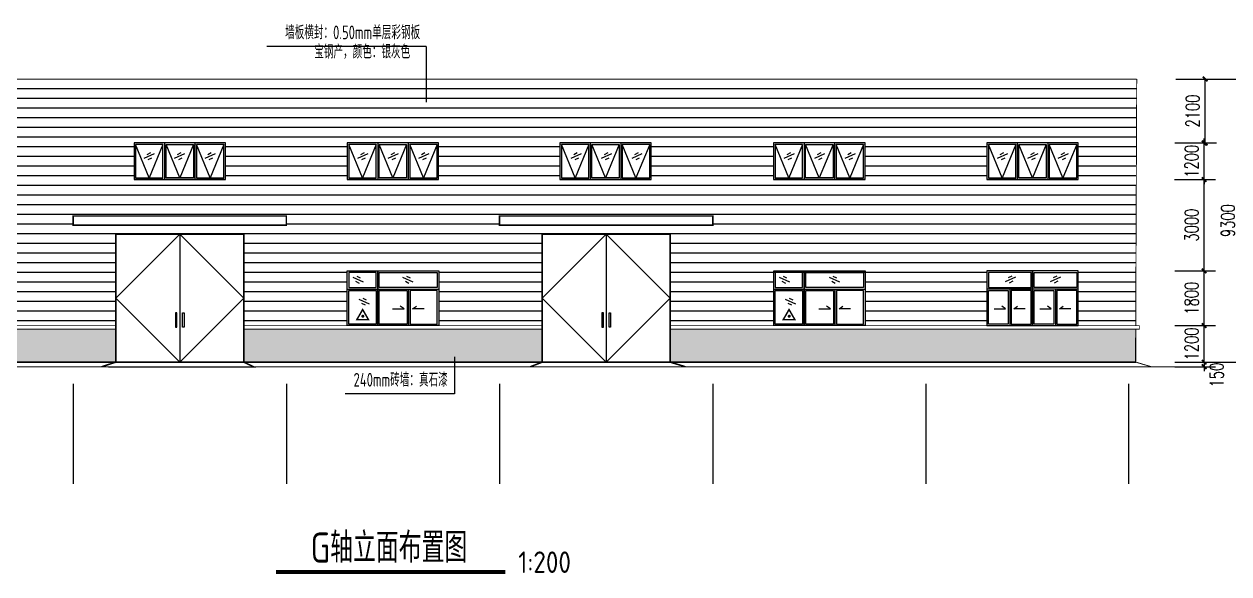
# Model space of a CAD drawing. Extents: x 180850 to 1400258, y 48356 to 327067.
# Drawn here: x 703970 to 743528, y 275888 to 293950 of the extents above; entities that cross this region are included whole.
import ezdxf
from ezdxf.enums import TextEntityAlignment as Align

# ---------------------------------------------------------------- set-up
doc = ezdxf.new("R2010")
doc.units = 0
doc.header["$LTSCALE"] = 1000
for name, color, linetype in [('AXIS', 3, 'Continuous'), ('DIM_SYMB', 3, 'Continuous'), ('PUB_DIM', 3, 'Continuous'), ('PUB_TEXT', 7, 'Continuous'), ('REIN', 1, 'Continuous')]:
    doc.layers.add(name, color=color, linetype=linetype)
doc.styles.add('_TCH_DIM_T3', font='SIMPLEX', dxfattribs={"width": 0.705882, "bigfont": 'GBCBIG'})
doc.styles.add('C', font='tssdeng.shx', dxfattribs={"height": 3, "bigfont": 'tssdchn.shx'})
doc.styles.get("Standard").update_dxf_attribs({"font": 'gbenor.shx', "bigfont": 'gbcbig.shx'})
doc.dimstyles.new('_TCH_ARCH&&150', dxfattribs={"dimtxt": 446.25, "dimasz": 150, "dimexe": 375, "dimexo": 450, "dimgap": 189.375, "dimtad": 1, "dimdec": 0, "dimzin": 0, "dimdsep": 46, "dimtxsty": '_TCH_DIM_T3', "dimblk": 'ARCHTICK', "dimcen": 0.09, "dimclrd": 3, "dimclre": 3, "dimclrt": 7, "dimazin": 2, "dimtfac": 1, "dimtdec": 0, "dimtix": 1, "dimtmove": 2, "dimatfit": 3, "dimfxl": 1, "dimtolj": 1, "dimtzin": 0, "dimarcsym": 0})

# ---------------------------------------------------------------- blocks, each defined once
blk = doc.blocks.new('_ArchTick')
at = {"color": 0, "linetype": 'ByBlock', "const_width": 0.4}
blk.add_lwpolyline([(-0.5, -0.5), (0.5, 0.5)], dxfattribs=at)
blk = doc.blocks.new('*D959')
at = {"layer": 'Defpoints', "color": 0, "transparency": 16777216}
for p in [(741307, 284044), (742715, 284044), (741307, 282844)]:
    blk.add_point(p, dxfattribs=at)
at = {"layer": 'PUB_DIM', "color": 3, "lineweight": -2, "transparency": 16777216}
for p, q in [((741757, 284044), (743090, 284044)), ((742715, 284044), (742715, 284194)), ((742715, 282844), (742715, 284044)), ((741757, 282844), (743090, 282844)), ((742715, 282844), (742715, 282694))]:
    blk.add_line(p, q, dxfattribs=at)
at = {"layer": 'PUB_DIM', "color": 3, "lineweight": -2, "transparency": 16777216, "xscale": 150, "yscale": 150, "zscale": 150}
for p, rotation in [((742715, 284044), 270), ((742715, 282844), 90)]:
    blk.add_blockref('_ArchTick', p, dxfattribs=dict(at, rotation=rotation))
at = {"layer": 'PUB_DIM', "color": 7, "transparency": 16777216, "insert": (742302, 283444), "char_height": 446.2, "attachment_point": 5, "rotation": 90, "style": '_TCH_DIM_T3'}
blk.add_mtext('\\A1;1200', dxfattribs=at)
blk = doc.blocks.new('*D960')
at = {"layer": 'Defpoints', "color": 0, "transparency": 16777216}
for p in [(741307, 285844), (742715, 285844), (741307, 284044)]:
    blk.add_point(p, dxfattribs=at)
at = {"layer": 'PUB_DIM', "color": 3, "lineweight": -2, "transparency": 16777216}
for p, q in [((741757, 285844), (743090, 285844)), ((742715, 284044), (742715, 285844)), ((741757, 284044), (743090, 284044))]:
    blk.add_line(p, q, dxfattribs=at)
at = {"layer": 'PUB_DIM', "color": 3, "lineweight": -2, "transparency": 16777216, "xscale": 150, "yscale": 150, "zscale": 150}
for p, rotation in [((742715, 285844), 90), ((742715, 284044), 270)]:
    blk.add_blockref('_ArchTick', p, dxfattribs=dict(at, rotation=rotation))
at = {"layer": 'PUB_DIM', "color": 7, "transparency": 16777216, "insert": (742302, 284944), "char_height": 446.2, "attachment_point": 5, "rotation": 90, "style": '_TCH_DIM_T3'}
blk.add_mtext('\\A1;1800', dxfattribs=at)
blk = doc.blocks.new('*D961')
at = {"layer": 'Defpoints', "color": 0, "transparency": 16777216}
for p in [(741290, 288844, -4), (742715, 288844), (741307, 285844)]:
    blk.add_point(p, dxfattribs=at)
at = {"layer": 'PUB_DIM', "color": 3, "lineweight": -2, "transparency": 16777216}
for p, q in [((741740, 288844), (743090, 288844)), ((742715, 285844), (742715, 288844)), ((741757, 285844), (743090, 285844))]:
    blk.add_line(p, q, dxfattribs=at)
at = {"layer": 'PUB_DIM', "color": 3, "lineweight": -2, "transparency": 16777216, "xscale": 150, "yscale": 150, "zscale": 150}
for p, rotation in [((742715, 288844), 90), ((742715, 285844), 270)]:
    blk.add_blockref('_ArchTick', p, dxfattribs=dict(at, rotation=rotation))
at = {"layer": 'PUB_DIM', "color": 7, "transparency": 16777216, "insert": (742302, 287344), "char_height": 446.2, "attachment_point": 5, "rotation": 90, "style": '_TCH_DIM_T3'}
blk.add_mtext('\\A1;3000', dxfattribs=at)
blk = doc.blocks.new('*D962')
at = {"layer": 'Defpoints', "color": 0, "transparency": 16777216}
for p in [(741307, 290044), (742715, 290044), (741290, 288844, -4)]:
    blk.add_point(p, dxfattribs=at)
at = {"layer": 'PUB_DIM', "color": 3, "lineweight": -2, "transparency": 16777216}
for p, q in [((741757, 290044), (743090, 290044)), ((742715, 290044), (742715, 290194)), ((742715, 288844), (742715, 290044)), ((741740, 288844), (743090, 288844)), ((742715, 288844), (742715, 288694))]:
    blk.add_line(p, q, dxfattribs=at)
at = {"layer": 'PUB_DIM', "color": 3, "lineweight": -2, "transparency": 16777216, "xscale": 150, "yscale": 150, "zscale": 150}
for p, rotation in [((742715, 290044), 270), ((742715, 288844), 90)]:
    blk.add_blockref('_ArchTick', p, dxfattribs=dict(at, rotation=rotation))
at = {"layer": 'PUB_DIM', "color": 7, "transparency": 16777216, "insert": (742302, 289444), "char_height": 446.2, "attachment_point": 5, "rotation": 90, "style": '_TCH_DIM_T3'}
blk.add_mtext('\\A1;1200', dxfattribs=at)
blk = doc.blocks.new('*D963')
at = {"layer": 'Defpoints', "color": 0, "transparency": 16777216}
for p in [(741340, 292144), (742748, 292144), (741307, 290044)]:
    blk.add_point(p, dxfattribs=at)
at = {"layer": 'PUB_DIM', "color": 3, "lineweight": -2, "transparency": 16777216}
for p, q in [((741790, 292144), (743123, 292144)), ((742748, 290044), (742748, 292144)), ((741757, 290044), (743123, 290044))]:
    blk.add_line(p, q, dxfattribs=at)
at = {"layer": 'PUB_DIM', "color": 3, "lineweight": -2, "transparency": 16777216, "xscale": 150, "yscale": 150, "zscale": 150}
for p, rotation in [((742748, 292144), 90), ((742748, 290044), 270)]:
    blk.add_blockref('_ArchTick', p, dxfattribs=dict(at, rotation=rotation))
at = {"layer": 'PUB_DIM', "color": 7, "transparency": 16777216, "insert": (742336, 291094), "char_height": 446.2, "attachment_point": 5, "rotation": 90, "style": '_TCH_DIM_T3'}
blk.add_mtext('\\A1;2100', dxfattribs=at)
blk = doc.blocks.new('*D964')
at = {"layer": 'Defpoints', "color": 0, "transparency": 16777216}
for p in [(741340, 292144), (741307, 282844), (743907, 282844)]:
    blk.add_point(p, dxfattribs=at)
at = {"layer": 'PUB_DIM', "color": 3, "lineweight": -2, "transparency": 16777216}
for p, q in [((741790, 292144), (744282, 292144)), ((743907, 292144), (743907, 282844)), ((741757, 282844), (744282, 282844))]:
    blk.add_line(p, q, dxfattribs=at)
at = {"layer": 'PUB_DIM', "color": 3, "lineweight": -2, "transparency": 16777216, "xscale": 150, "yscale": 150, "zscale": 150}
for p, rotation in [((743907, 292144), 90), ((743907, 282844), 270)]:
    blk.add_blockref('_ArchTick', p, dxfattribs=dict(at, rotation=rotation))
at = {"layer": 'PUB_DIM', "color": 7, "transparency": 16777216, "insert": (743494, 287494), "char_height": 446.2, "attachment_point": 5, "rotation": 90, "style": '_TCH_DIM_T3'}
blk.add_mtext('\\A1;9300', dxfattribs=at)
blk = doc.blocks.new('*D971')
at = {"layer": 'Defpoints', "color": 0, "transparency": 16777216}
for p in [(741307, 282844), (741307, 282694), (742715, 282694)]:
    blk.add_point(p, dxfattribs=at)
at = {"layer": 'PUB_DIM', "color": 3, "lineweight": -2, "transparency": 16777216}
for p, q in [((741757, 282844), (743090, 282844)), ((742715, 282844), (742715, 282994)), ((742715, 282844), (742715, 282694)), ((741757, 282694), (743090, 282694)), ((742715, 282694), (742715, 282544))]:
    blk.add_line(p, q, dxfattribs=at)
at = {"layer": 'PUB_DIM', "color": 3, "lineweight": -2, "transparency": 16777216, "xscale": 150, "yscale": 150, "zscale": 150}
for p, rotation in [((742715, 282844), 270), ((742715, 282694), 90)]:
    blk.add_blockref('_ArchTick', p, dxfattribs=dict(at, rotation=rotation))
at = {"layer": 'PUB_DIM', "color": 7, "transparency": 16777216, "insert": (743127, 282421), "char_height": 446.2, "attachment_point": 5, "rotation": 90, "style": '_TCH_DIM_T3'}
blk.add_mtext('\\A1;150', dxfattribs=at)

msp = doc.modelspace()

# ---------------------------------------------------------------- hatches: boundary and pattern name
at = {"true_color": 0xc7c8ca}
h = msp.add_hatch(dxfattribs=at)
h.set_pattern_fill('ANSI31', color=9, scale=200, angle=315)
h.set_pattern_definition([(0, (100, -19633.77), (9e-14, 317.5), [])])
h.paths.add_polyline_path([(698615.68, 292144.08), (740502.02, 292144.08), (740468.72, 284044.16), (738582.43, 284044.16), (738581.79, 285844.16), (735581.76, 285844.16), (735582.4, 284044.16), (731582.43, 284044.16), (731582.43, 285724.16), (728582.4, 285724.16), (728582.4, 284044.16), (725182.38, 284044.16), (725182.38, 287044.16), (720982.38, 287044.16), (720982.38, 284044.16), (717582.43, 284044.16), (717582.43, 285844.16), (714582.4, 285844.16), (714582.4, 284044.16), (711182.38, 284044.16), (711182.38, 287044.16), (706982.38, 287044.16), (706982.38, 284044.16), (703582.4, 284044.16), (703582.4, 285844.16), (700582.37, 285844.16), (700582.37, 284044.16), (698582.39, 284044.16)])
h.paths.add_polyline_path([(717580.6, 288844.16), (717580.6, 290044.16), (714580.6, 290044.16), (714580.6, 288844.16)], flags=16)
h.paths.add_polyline_path([(716530.6, 288894.16), (716530.6, 289994.15), (715630.6, 289994.15), (715630.6, 288894.16)], flags=0)
h.paths.add_polyline_path([(716630.91, 288894.15), (717530.97, 288894.18), (717530.96, 289994.18), (716630.91, 289994.15)], flags=0)
h.paths.add_polyline_path([(715530.6, 288894.16), (715530.6, 289994.15), (714630.54, 289994.15), (714630.54, 288894.16)], flags=0)
h.paths.add_polyline_path([(719582.38, 287344.16), (726582.38, 287344.16), (726582.38, 287644.16), (719582.38, 287644.16)], flags=16)
h.paths.add_polyline_path([(712582.38, 287344.16), (712582.38, 287644.16), (705582.38, 287644.16), (705582.38, 287344.16)], flags=16)
h.paths.add_polyline_path([(724560.45, 288844.16), (724560.45, 290044.16), (721560.45, 290044.16), (721560.45, 288844.16)], flags=16)
h.paths.add_polyline_path([(721610.39, 288894.16), (722510.45, 288894.16), (722510.45, 289994.15), (721610.39, 289994.15)], flags=0)
h.paths.add_polyline_path([(710580.57, 288844.16), (710580.57, 290044.16), (707580.57, 290044.16), (707580.57, 288844.16)], flags=16)
h.paths.add_polyline_path([(710530.94, 288894.18), (710530.93, 289994.18), (709630.88, 289994.15), (709630.88, 288894.15)], flags=0)
h.paths.add_polyline_path([(722610.45, 288894.16), (723510.45, 288894.16), (723510.45, 289994.15), (722610.45, 289994.15)], flags=0)
h.paths.add_polyline_path([(709530.57, 288894.16), (709530.57, 289994.15), (708630.57, 289994.15), (708630.57, 288894.16)], flags=0)
h.paths.add_polyline_path([(723610.76, 288894.15), (724510.81, 288894.18), (724510.81, 289994.18), (723610.75, 289994.15)], flags=0)
h.paths.add_polyline_path([(708530.57, 288894.16), (708530.57, 289994.15), (707630.51, 289994.15), (707630.51, 288894.16)], flags=0)
h.paths.add_polyline_path([(731580.66, 288844.16), (731580.66, 290044.16), (728580.66, 290044.16), (728580.66, 288844.16)], flags=16)
h.paths.add_polyline_path([(728630.6, 288894.16), (729530.66, 288894.16), (729530.66, 289994.15), (728630.6, 289994.15)], flags=0)
h.paths.add_polyline_path([(703582.38, 288844.16), (703582.38, 290044.16), (700582.38, 290044.16), (700582.38, 288844.16)], flags=16)
h.paths.add_polyline_path([(703532.75, 288894.18), (703532.74, 289994.18), (702632.68, 289994.15), (702632.69, 288894.15)], flags=0)
h.paths.add_polyline_path([(729630.66, 288894.16), (730530.66, 288894.16), (730530.66, 289994.15), (729630.66, 289994.15)], flags=0)
h.paths.add_polyline_path([(702532.38, 288894.16), (702532.38, 289994.15), (701632.38, 289994.15), (701632.38, 288894.16)], flags=0)
h.paths.add_polyline_path([(730630.97, 288894.15), (731531.03, 288894.18), (731531.02, 289994.18), (730630.97, 289994.15)], flags=0)
h.paths.add_polyline_path([(701532.38, 288894.16), (701532.38, 289994.15), (700632.32, 289994.15), (700632.32, 288894.16)], flags=0)
h.paths.add_polyline_path([(738580.66, 288844.16), (738580.66, 290044.16), (735580.66, 290044.16), (735580.66, 288844.16)], flags=16)
h.paths.add_polyline_path([(735630.6, 288894.16), (736530.66, 288894.16), (736530.66, 289994.15), (735630.6, 289994.15)], flags=0)
h.paths.add_polyline_path([(736630.66, 288894.16), (737530.66, 288894.16), (737530.66, 289994.15), (736630.66, 289994.15)], flags=0)
h.paths.add_polyline_path([(737630.97, 288894.15), (738531.03, 288894.18), (738531.02, 289994.18), (737630.97, 289994.15)], flags=0)
h = msp.add_hatch(dxfattribs=at)
h.set_pattern_fill('AR-B816', color=9, scale=150)
h.set_pattern_definition([(0, (322246.65, 201978.43), (0, 181.9656), []), (90, (322246.65, 201978.43), (-181.9656, 181.9656), [181.9656, -181.9656])])
edge = h.paths.add_edge_path()
edge.add_line((740468.72, 283924.18), (740468.72, 282844.18))
edge.add_line((740468.72, 282844.18), (725182.38, 282844.16))
edge.add_line((725182.38, 282844.16), (725182.38, 283924.16))
edge.add_line((725182.38, 283924.16), (740468.72, 283924.16))
edge = h.paths.add_edge_path()
edge.add_line((703432.38, 283924.16), (720982.38, 283924.16))
edge.add_line((720982.38, 283924.16), (720982.38, 282844.16))
edge.add_line((720982.38, 282844.16), (711182.38, 282844.16))
edge.add_line((711182.38, 282844.16), (711182.38, 283924.16))
h.paths.add_polyline_path([(690582.38, 283924.16), (706982.38, 283924.16), (706982.38, 282844.16), (690582.38, 282844.16)])
h.paths.add_polyline_path([(690582.38, 283924.16), (690582.38, 283924.16), (690582.38, 282844.16), (690582.38, 282844.16)])

# ---------------------------------------------------------------- linework, layer by layer
at = {"color": 3}
for p, q in [((708080.54, 288894.16), (707630.51, 289994.15)), ((708530.57, 289994.15), (708080.54, 288894.16)), ((709080.57, 288894.16), (708630.57, 289994.15)), ((709530.57, 289994.15), (709080.57, 288894.16)), ((710080.91, 288894.16), (709630.88, 289994.15)), ((710530.93, 289994.18), (710080.91, 288894.16)), ((715080.57, 288894.16), (714630.54, 289994.15)), ((715530.6, 289994.15), (715080.57, 288894.16)), ((716080.6, 288894.16), (715630.6, 289994.15)), ((716530.6, 289994.15), (716080.6, 288894.16)), ((717080.94, 288894.16), (716630.91, 289994.15)), ((717530.96, 289994.18), (717080.94, 288894.16)), ((722060.42, 288894.16), (721610.39, 289994.15)), ((722510.45, 289994.15), (722060.42, 288894.16)), ((723060.45, 288894.16), (722610.45, 289994.15)), ((723510.45, 289994.15), (723060.45, 288894.16)), ((724060.79, 288894.16), (723610.75, 289994.15)), ((724510.81, 289994.18), (724060.79, 288894.16)), ((729080.63, 288894.16), (728630.6, 289994.15)), ((729530.66, 289994.15), (729080.63, 288894.16)), ((730080.66, 288894.16), (729630.66, 289994.15)), ((730530.66, 289994.15), (730080.66, 288894.16)), ((731081, 288894.16), (730630.97, 289994.15)), ((731531.02, 289994.18), (731081, 288894.16)), ((736079.99, 288894.16), (735629.96, 289994.15)), ((736530.02, 289994.15), (736079.99, 288894.16)), ((737080.02, 288894.16), (736630.02, 289994.15)), ((737530.02, 289994.15), (737080.02, 288894.16)), ((738080.36, 288894.16), (737630.33, 289994.15)), ((738530.38, 289994.18), (738080.36, 288894.16))]:
    msp.add_line(p, q, dxfattribs=at)
for p, q in [((708580.57, 290044.16), (708580.57, 288844.16)), ((709580.56, 290044.16), (709580.57, 288844.16)), ((715580.6, 290044.16), (715580.6, 288844.16)), ((716580.59, 290044.16), (716580.6, 288844.16)), ((722560.45, 290044.16), (722560.45, 288844.16)), ((723560.43, 290044.16), (723560.45, 288844.16)), ((729580.66, 290044.16), (729580.66, 288844.16)), ((730580.65, 290044.16), (730580.66, 288844.16)), ((736580.02, 290044.16), (736580.02, 288844.16)), ((737580.01, 290044.16), (737580.02, 288844.16)), ((708240.86, 289685.02), (707902.54, 289532.41)), ((708116.23, 289717.07), (707998.57, 289660.01)), ((709240.91, 289685.02), (708902.59, 289532.41)), ((709116.28, 289717.07), (708998.62, 289660.01)), ((710241.24, 289685.04), (709902.92, 289532.43)), ((710116.61, 289717.09), (709998.95, 289660.02)), ((715254.91, 289685.02), (714916.59, 289532.41)), ((715130.28, 289717.07), (715012.62, 289660.01)), ((716254.96, 289685.02), (715916.64, 289532.41)), ((716130.33, 289717.07), (716012.67, 289660.01)), ((717255.29, 289685.04), (716916.97, 289532.43)), ((717130.66, 289717.09), (717013, 289660.02)), ((722257.04, 289685.02), (721918.73, 289532.41)), ((722132.41, 289717.07), (722014.75, 289660.01)), ((723257.09, 289685.02), (722918.78, 289532.41)), ((723132.46, 289717.07), (723014.8, 289660.01)), ((724257.42, 289685.04), (723919.11, 289532.43)), ((724132.79, 289717.09), (724015.13, 289660.02)), ((729254.97, 289685.02), (728916.65, 289532.41)), ((729130.34, 289717.07), (729012.68, 289660.01)), ((730255.02, 289685.02), (729916.7, 289532.41)), ((730130.39, 289717.07), (730012.73, 289660.01)), ((731255.35, 289685.04), (730917.03, 289532.43)), ((731130.72, 289717.09), (731013.06, 289660.02)), ((736254.33, 289685.02), (735916.02, 289532.41)), ((736129.7, 289717.07), (736012.04, 289660.01)), ((737254.38, 289685.02), (736916.07, 289532.41)), ((737129.75, 289717.07), (737012.09, 289660.01)), ((738254.71, 289685.04), (737916.4, 289532.43)), ((738130.08, 289717.09), (738012.42, 289660.02)), ((708152.43, 289549.17), (708034.77, 289492.11)), ((709152.48, 289549.17), (709034.81, 289492.11)), ((710152.81, 289549.19), (710035.15, 289492.12)), ((715166.48, 289549.17), (715048.82, 289492.11)), ((716166.53, 289549.17), (716048.86, 289492.11)), ((717166.86, 289549.19), (717049.2, 289492.12)), ((722168.61, 289549.17), (722050.95, 289492.11)), ((723168.66, 289549.17), (723051, 289492.11)), ((724168.99, 289549.19), (724051.33, 289492.12)), ((729166.54, 289549.17), (729048.88, 289492.11)), ((730166.59, 289549.17), (730048.92, 289492.11)), ((731166.92, 289549.19), (731049.26, 289492.12)), ((736165.9, 289549.17), (736048.24, 289492.11)), ((737165.95, 289549.17), (737048.29, 289492.11)), ((738166.28, 289549.19), (738048.62, 289492.12)), ((710580.57, 288844.16), (707580.51, 288844.16)), ((717580.6, 288844.16), (714580.54, 288844.16)), ((724560.45, 288844.16), (721560.39, 288844.16)), ((731580.66, 288844.16), (728580.6, 288844.16)), ((738580.02, 288844.16), (735579.96, 288844.16)), ((709082.38, 287044.16), (706982.38, 284944.16)), ((709082.38, 287044.16), (709082.38, 282844.16)), ((709082.38, 287044.16), (711182.38, 284944.16)), ((723082.38, 287044.16), (720982.38, 284944.16)), ((723082.38, 287044.16), (723082.38, 282844.16)), ((723082.38, 287044.16), (725182.38, 284944.16)), ((714765.65, 285636.45), (715103.96, 285483.84)), ((714890.28, 285668.49), (715007.94, 285611.43)), ((715582.35, 284044.16), (715582.35, 285844.16)), ((715582.38, 285844.16), (715582.38, 284044.16)), ((716399.46, 285636.43), (716737.77, 285483.82)), ((716524.09, 285668.48), (716641.75, 285611.42)), ((728765.65, 285636.45), (729103.96, 285483.84)), ((728890.28, 285668.49), (729007.94, 285611.43)), ((729582.35, 284044.16), (729582.35, 285844.16)), ((729582.38, 285844.16), (729582.38, 284044.16)), ((730399.46, 285636.43), (730737.77, 285483.82)), ((730524.09, 285668.48), (730641.75, 285611.42)), ((736524.94, 285636.43), (736186.63, 285483.82)), ((736400.31, 285668.48), (736282.65, 285611.42)), ((737081.75, 285844.16), (737081.75, 284044.16)), ((737081.78, 284044.16), (737081.78, 285844.16)), ((737997.89, 285636.45), (737659.58, 285483.84)), ((737873.26, 285668.49), (737755.6, 285611.43)), ((714582.34, 285244.16), (717582.43, 285244.16)), ((714854.08, 285500.59), (714971.74, 285443.53)), ((716487.89, 285500.58), (716605.55, 285443.52)), ((716592.66, 285244.16), (716592.66, 284044.16)), ((728582.34, 285244.16), (731582.43, 285244.16)), ((728854.08, 285500.59), (728971.74, 285443.53)), ((730487.89, 285500.58), (730605.55, 285443.52)), ((730592.66, 285244.16), (730592.66, 284044.16)), ((738581.79, 285244.16), (735581.7, 285244.16)), ((736436.51, 285500.58), (736318.85, 285443.52)), ((736331.74, 285244.16), (736331.74, 284044.16)), ((737909.46, 285500.59), (737791.8, 285443.53)), ((737831.69, 285244.34), (737831.99, 284044.34)), ((706982.38, 284944.16), (709082.38, 282844.16)), ((711182.38, 284944.16), (709082.38, 282844.16)), ((714963.24, 284915.63), (715301.55, 284763.02)), ((715087.87, 284947.68), (715205.53, 284890.62)), ((720982.38, 284944.16), (723082.38, 282844.16)), ((725182.38, 284944.16), (723082.38, 282844.16)), ((728963.24, 284915.63), (729301.55, 284763.02)), ((729087.87, 284947.68), (729205.53, 284890.62)), ((715051.67, 284779.78), (715169.33, 284722.72)), ((716067.74, 284599.76), (716444.43, 284599.67)), ((716444.43, 284599.67), (716319.61, 284684.15)), ((716726.67, 284599.45), (716851.51, 284683.9)), ((717103.36, 284599.45), (716726.67, 284599.45)), ((729051.67, 284779.78), (729169.33, 284722.72)), ((730067.74, 284599.76), (730444.43, 284599.67)), ((730444.43, 284599.67), (730319.61, 284684.15)), ((730726.67, 284599.45), (730851.51, 284683.9)), ((731103.36, 284599.45), (730726.67, 284599.45)), ((735821.04, 284599.45), (736197.73, 284599.45)), ((736197.73, 284599.45), (736072.9, 284683.9)), ((736465.8, 284599.45), (736590.64, 284683.9)), ((736842.5, 284599.45), (736465.8, 284599.45)), ((737321.09, 284599.51), (737697.78, 284599.6)), ((737697.78, 284599.6), (737572.92, 284684.02)), ((737965.86, 284599.67), (738090.67, 284684.15)), ((738342.55, 284599.76), (737965.86, 284599.67)), ((740468.72, 282844.16), (740468.72, 283644.16)), ((740468.72, 282844.16), (690467.49, 282844.16)), ((690467.49, 282844.16), (740468.72, 282844.16)), ((740468.72, 282844.16), (690467.49, 282844.16)), ((740468.72, 282844.16), (690467.49, 282844.16)), ((711573.75, 282684.16), (706743.32, 282684.16))]:
    msp.add_line(p, q)
for points, const_width in [([(740502.02, 292144.08), (690515.68, 292144.08)], 30), ([(740502.02, 292144.08), (740468.72, 284044.16), (740588.72, 284044.16), (740588.72, 283924.16), (740468.72, 283924.16), (740468.72, 282844.2)], 30), ([(711504.69, 282694.16), (711182.38, 282844.16), (711182.38, 287044.16), (706982.38, 287044.16), (706982.38, 282844.16), (706514.98, 282694.16)], 50), ([(725683.87, 282694.16), (725182.38, 282844.16), (725182.38, 287044.16), (720982.38, 287044.16), (720982.38, 282844.16), (720590.54, 282694.16)], 50), ([(690467.49, 284044.16), (706982.38, 284044.16)], 30), ([(711182.38, 284044.16), (720982.38, 284044.16)], 30), ([(725182.38, 284044.16), (740468.72, 284044.16)], 30), ([(706982.38, 283924.16), (690467.49, 283924.16)], 30), ([(720982.38, 283924.16), (711182.38, 283924.16)], 30), ([(740468.72, 283924.16), (725182.38, 283924.16)], 30), ([(690467.49, 282844.16), (740468.72, 282844.16)], 30), ([(740474.95, 282844.2), (740982.63, 282693)], 30), ([(742501.16, 282694.16), (689425.05, 282694.16)], 30)]:
    msp.add_lwpolyline(points, dxfattribs=dict(const_width=const_width))
for points in [[(710580.57, 290044.16), (707580.57, 290044.16), (707580.57, 288844.16), (710580.57, 288844.16)], [(717580.6, 290044.16), (714580.6, 290044.16), (714580.6, 288844.16), (717580.6, 288844.16)], [(724560.45, 290044.16), (721560.45, 290044.16), (721560.45, 288844.16), (724560.45, 288844.16)], [(731580.66, 290044.16), (728580.66, 290044.16), (728580.66, 288844.16), (731580.66, 288844.16)], [(738580.02, 290044.16), (735580.02, 290044.16), (735580.02, 288844.16), (738580.02, 288844.16)], [(714582.34, 285844.16), (717582.37, 285844.16), (717582.37, 284044.16), (714582.34, 284044.16)], [(714632.28, 285294.16), (715532.35, 285294.16), (715532.35, 285794.15), (714632.28, 285794.15)], [(717532.43, 285294.16), (715632.35, 285294.16), (715632.35, 285794.15), (717532.43, 285794.15)], [(728582.34, 285844.16), (731582.37, 285844.16), (731582.37, 284044.16), (728582.34, 284044.16)], [(728632.28, 285294.16), (729532.35, 285294.16), (729532.35, 285794.15), (728632.28, 285794.15)], [(731532.43, 285294.16), (729632.35, 285294.16), (729632.35, 285794.15), (731532.43, 285794.15)], [(738581.79, 285844.16), (735581.76, 285844.16), (735581.76, 284044.16), (738581.79, 284044.16)], [(735631.7, 285294.16), (737031.78, 285294.16), (737031.77, 285794.15), (735631.7, 285794.15)], [(738531.85, 285294.16), (737131.78, 285294.16), (737131.78, 285794.15), (738531.85, 285794.15)], [(714632.39, 285194.52), (715532.43, 285194.34), (715532.15, 284094.34), (714632.12, 284094.52)], [(715632.35, 285194.16), (716542.69, 285194.16), (716542.69, 284094.16), (715632.35, 284094.16)], [(717532.43, 285194.16), (716642.63, 285194.16), (716642.63, 284094.16), (717532.43, 284094.16)], [(728632.39, 285194.52), (729532.43, 285194.34), (729532.15, 284094.34), (728632.12, 284094.52)], [(729632.35, 285194.16), (730542.69, 285194.16), (730542.69, 284094.16), (729632.35, 284094.16)], [(731532.43, 285194.16), (730642.63, 285194.16), (730642.63, 284094.16), (731532.43, 284094.16)], [(735631.7, 285194.16), (736281.77, 285194.16), (736281.77, 284094.16), (735631.7, 284094.16)], [(737031.78, 285194.16), (736381.71, 285194.16), (736381.71, 284094.16), (737031.78, 284094.16)], [(737131.66, 285194.17), (737781.73, 285194.33), (737782, 284094.33), (737131.94, 284094.17)], [(738531.74, 285194.52), (737881.67, 285194.36), (737881.94, 284094.36), (738532.01, 284094.52)], [(708989.53, 284460.49), (708937.14, 284460.49), (708937.14, 283996.88), (708989.53, 283996.88)], [(709175.24, 284460.49), (709227.63, 284460.49), (709227.63, 283996.88), (709175.24, 283996.88)], [(722989.53, 284460.49), (722937.14, 284460.49), (722937.14, 283996.88), (722989.53, 283996.88)], [(723175.24, 284460.49), (723227.63, 284460.49), (723227.63, 283996.88), (723175.24, 283996.88)]]:
    msp.add_lwpolyline(points, close=True)
for points in [[(707630.51, 288894.16), (708530.57, 288894.16), (708530.57, 289994.15), (707630.51, 289994.15)], [(709530.57, 288894.16), (708630.57, 288894.16), (708630.57, 289994.15), (709530.57, 289994.15)], [(710530.93, 289994.18), (709630.88, 289994.15), (709630.88, 288894.15), (710530.94, 288894.18)], [(714630.54, 288894.16), (715530.6, 288894.16), (715530.6, 289994.15), (714630.54, 289994.15)], [(716530.6, 288894.16), (715630.6, 288894.16), (715630.6, 289994.15), (716530.6, 289994.15)], [(717530.96, 289994.18), (716630.91, 289994.15), (716630.91, 288894.15), (717530.97, 288894.18)], [(721610.39, 288894.16), (722510.45, 288894.16), (722510.45, 289994.15), (721610.39, 289994.15)], [(723510.45, 288894.16), (722610.45, 288894.16), (722610.45, 289994.15), (723510.45, 289994.15)], [(724510.81, 289994.18), (723610.75, 289994.15), (723610.76, 288894.15), (724510.81, 288894.18)], [(728630.6, 288894.16), (729530.66, 288894.16), (729530.66, 289994.15), (728630.6, 289994.15)], [(730530.66, 288894.16), (729630.66, 288894.16), (729630.66, 289994.15), (730530.66, 289994.15)], [(731531.02, 289994.18), (730630.97, 289994.15), (730630.97, 288894.15), (731531.03, 288894.18)], [(735629.96, 288894.16), (736530.02, 288894.16), (736530.02, 289994.15), (735629.96, 289994.15)], [(737530.03, 288894.16), (736630.02, 288894.16), (736630.02, 289994.15), (737530.02, 289994.15)], [(738530.38, 289994.18), (737630.33, 289994.15), (737630.34, 288894.15), (738530.39, 288894.18)]]:
    msp.add_lwpolyline(points, close=True, dxfattribs=at)
at = {"const_width": 50}
for points in [[(712582.38, 287344.16), (705582.38, 287344.16), (705582.38, 287644.16), (712582.38, 287644.16)], [(726582.38, 287344.16), (719582.38, 287344.16), (719582.38, 287644.16), (726582.38, 287644.16)]]:
    msp.add_lwpolyline(points, close=True, dxfattribs=at)
at = {"layer": 'AXIS', "linetype": 'ByBlock'}
for p, q in [((717169.38, 293216.2), (711941.1, 293216.2)), ((717169.38, 293216.2), (717169.38, 291384.93)), ((718106, 283019.71), (718106, 281803.58)), ((718106, 281803.58), (714517.08, 281803.58))]:
    msp.add_line(p, q, dxfattribs=at)
at = {"layer": 'AXIS'}
for p, q in [((705582.38, 282129), (705582.38, 278846.28)), ((712582.38, 282129), (712582.38, 278846.28)), ((719582.38, 282129), (719582.38, 278846.28)), ((726582.38, 282129), (726582.38, 278846.28)), ((733582.38, 282129), (733582.38, 278846.28)), ((740232.38, 282129), (740232.38, 278846.28))]:
    msp.add_line(p, q, dxfattribs=at)
at = {"layer": 'DIM_SYMB', "const_width": 131.71}
msp.add_lwpolyline([(719770.33, 275953.78), (712243.44, 275953.78)], dxfattribs=at)
at = {"layer": 'REIN', "const_width": 50}
for points in [[(715086.26, 284571.53), (714894.51, 284239.42), (715278, 284239.42)], [(729086.26, 284571.53), (728894.51, 284239.42), (729278, 284239.42)]]:
    msp.add_lwpolyline(points, close=True, dxfattribs=at)
for points in [[(715067.53, 284351.21, 1), (715117.53, 284351.21, 1)], [(729067.53, 284351.21, 1), (729117.53, 284351.21, 1)]]:
    msp.add_lwpolyline(points, format="xyb", close=True, dxfattribs=at)

# ---------------------------------------------------------------- texts
at = {"layer": 'PUB_TEXT', "style": 'C', "width": 0.7}
for s, p in [('墙板横封：0.50mm单层彩钢板', (716973.63, 293317.79)), ('宝钢产，颜色：银灰色', (716648.09, 292683.11)), ('240mm砖墙：真石漆', (717880.27, 281905.17))]:
    msp.add_text(s, height=450, dxfattribs=at).set_placement(p, align=Align.BOTTOM_RIGHT)
at = {"layer": 'PUB_TEXT', "style": 'C', "width": 0.8}
msp.add_text('G轴立面布置图', height=987.84, dxfattribs=at).set_placement((713378.28, 276257.93))
at = {"layer": 'PUB_TEXT'}
msp.add_text('1:200', height=705.6, dxfattribs=at).set_placement((720194.74, 275920.7))

# ---------------------------------------------------------------- dimensions: what is measured, and where the dimension line sits
at = {"layer": 'PUB_DIM'}
for base, p1, p2, picture, middle in [((742748.08, 292144.08), (741306.5, 290044.16), (741339.8, 292144.08), '*D963', (742335.58, 291094.12)), ((743906.83, 282844.16), (741339.8, 292144.08), (741306.5, 282844.16), '*D964', (743494.33, 287494.12)), ((742714.79, 290044.16), (741290.22, 288844.16, -3.97), (741306.5, 290044.16), '*D962', (742302.29, 289444.16)), ((742714.79, 288844.16), (741306.5, 285844.24), (741290.22, 288844.16, -3.97), '*D961', (742302.29, 287344.2)), ((742714.79, 285844.24), (741306.5, 284044.24), (741306.5, 285844.24), '*D960', (742302.29, 284944.24)), ((742714.79, 284044.24), (741306.5, 282844.16), (741306.5, 284044.24), '*D959', (742302.29, 283444.2))]:
    dim = msp.add_linear_dim(base=base, p1=p1, p2=p2, angle=90, dimstyle='_TCH_ARCH&&150', dxfattribs=at)
    dim.commit()
    dim.dimension.update_dxf_attribs({"geometry": picture, "text_midpoint": middle})
dim = msp.add_linear_dim(base=(742714.79, 282693.74), p1=(741306.5, 282844.16), p2=(741306.5, 282693.74), angle=270, dimstyle='_TCH_ARCH&&150', dxfattribs=at)
dim.commit()
dim.dimension.update_dxf_attribs({"geometry": '*D971', "text_midpoint": (743127.29, 282420.8), "dimtype": 160})

doc.saveas('drawing.dxf')
